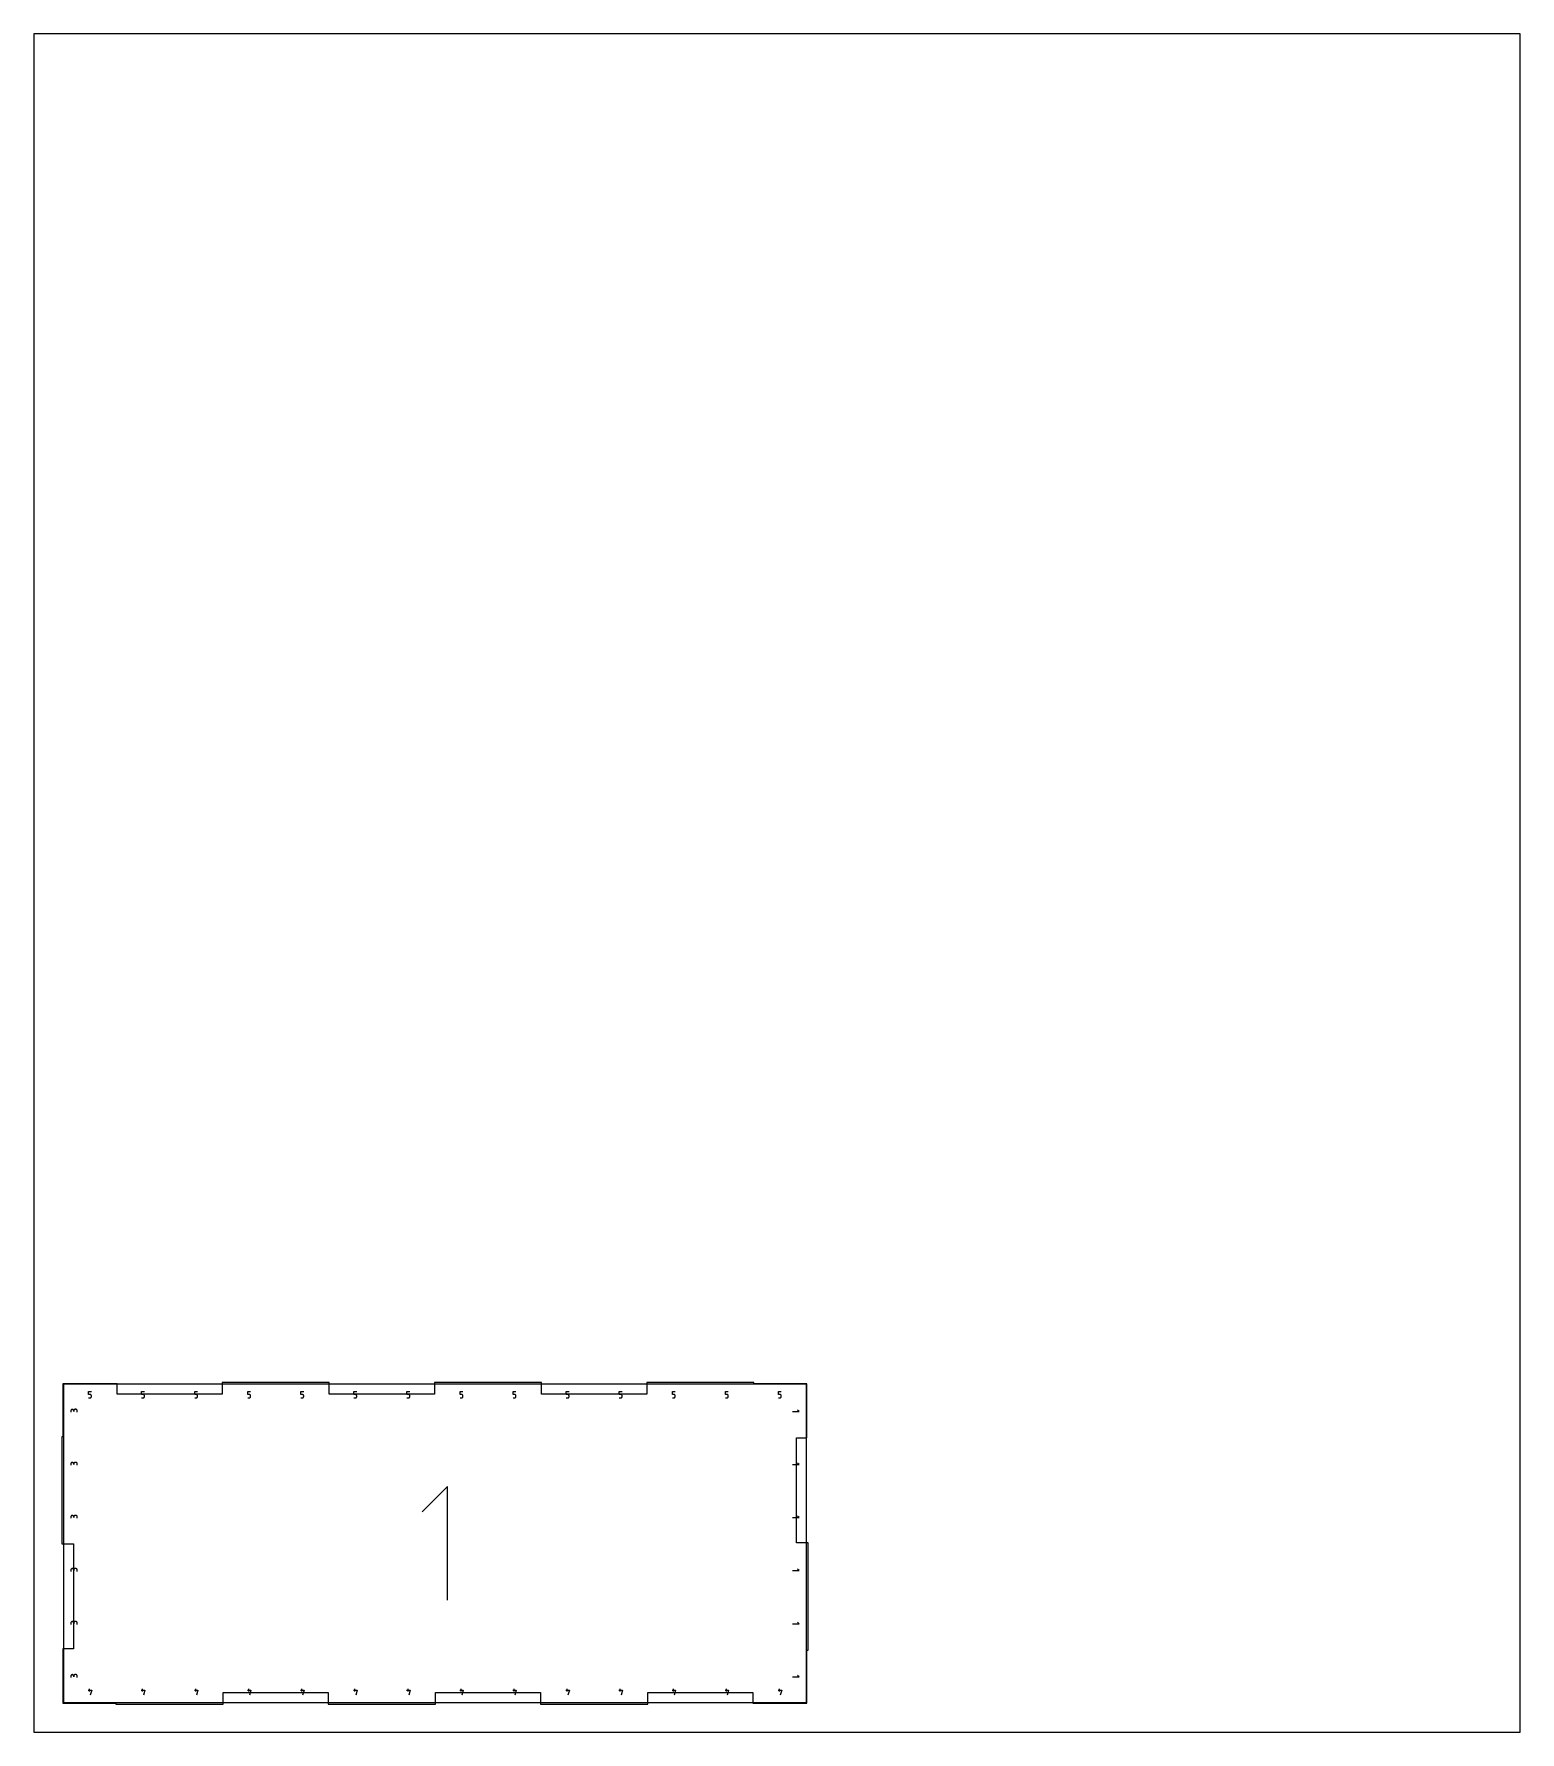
# Model space of a CAD drawing. Extents: x 0 to 14, y 0 to 16.
import ezdxf

# ---------------------------------------------------------------- set-up
doc = ezdxf.new("R2010")
doc.units = 0

msp = doc.modelspace()

# ---------------------------------------------------------------- linework, layer by layer
at = {"layer": 'annotation', "color": 1}
for p, q in [((7.2775, 3.2775), (0.2775, 3.2775)), ((0.2775, 3.2775), (0.2775, 0.2775)), ((0.514169, 3.180781), (0.514169, 3.2075)), ((0.514169, 3.2075), (0.540816, 3.2075)), ((1.014169, 3.180781), (1.014169, 3.2075)), ((1.014169, 3.2075), (1.040816, 3.2075)), ((1.514169, 3.180781), (1.514169, 3.2075)), ((1.514169, 3.2075), (1.540816, 3.2075)), ((2.014169, 3.180781), (2.014169, 3.2075)), ((2.014169, 3.2075), (2.040816, 3.2075)), ((2.514169, 3.180781), (2.514169, 3.2075)), ((2.514169, 3.2075), (2.540816, 3.2075)), ((3.014169, 3.180781), (3.014169, 3.2075)), ((3.014169, 3.2075), (3.040816, 3.2075)), ((3.514169, 3.180781), (3.514169, 3.2075)), ((3.514169, 3.2075), (3.540816, 3.2075)), ((4.014169, 3.180781), (4.014169, 3.2075)), ((4.014169, 3.2075), (4.040816, 3.2075)), ((4.514169, 3.180781), (4.514169, 3.2075)), ((4.514169, 3.2075), (4.540816, 3.2075)), ((5.014169, 3.180781), (5.014169, 3.2075)), ((5.014169, 3.2075), (5.040816, 3.2075)), ((5.514169, 3.180781), (5.514169, 3.2075)), ((5.514169, 3.2075), (5.540816, 3.2075)), ((6.014169, 3.180781), (6.014169, 3.2075)), ((6.014169, 3.2075), (6.040816, 3.2075)), ((6.514169, 3.180781), (6.514169, 3.2075)), ((6.514169, 3.2075), (6.540816, 3.2075)), ((7.014169, 3.180781), (7.014169, 3.2075)), ((7.014169, 3.2075), (7.040816, 3.2075)), ((7.2775, 0.2775), (7.2775, 3.2775)), ((0.358489, 3.040602), (0.356241, 3.039983)), ((0.360875, 3.040816), (0.358489, 3.040602)), ((0.363271, 3.040602), (0.360875, 3.040816)), ((0.360875, 3.040816), (0.360875, 3.040816)), ((0.365528, 3.039983), (0.363271, 3.040602)), ((0.385136, 3.040602), (0.382888, 3.039983)), ((0.387522, 3.040816), (0.385136, 3.040602)), ((0.394193, 3.040816), (0.387522, 3.040816)), ((0.387522, 3.040816), (0.387522, 3.040816)), ((0.39658, 3.040602), (0.394193, 3.040816)), ((0.398828, 3.039983), (0.39658, 3.040602)), ((0.527492, 3.180781), (0.514169, 3.180781)), ((0.514169, 3.1475), (0.527492, 3.1475)), ((0.529885, 3.180567), (0.527492, 3.180781)), ((0.527492, 3.1475), (0.529884, 3.147715)), ((0.527492, 3.1475), (0.527492, 3.1475)), ((0.529884, 3.147715), (0.532136, 3.148335)), ((0.532138, 3.17995), (0.529885, 3.180567)), ((0.532136, 3.148335), (0.534211, 3.149322)), ((0.534213, 3.178968), (0.532138, 3.17995)), ((0.534211, 3.149322), (0.536071, 3.150638)), ((0.536073, 3.177657), (0.534213, 3.178968)), ((0.536071, 3.150638), (0.537678, 3.152246)), ((0.537679, 3.176055), (0.536073, 3.177657)), ((0.537678, 3.152246), (0.538994, 3.154108)), ((0.538995, 3.174198), (0.537679, 3.176055)), ((0.538994, 3.154108), (0.539981, 3.156186)), ((0.539981, 3.172125), (0.538995, 3.174198)), ((0.540601, 3.169872), (0.539981, 3.172125)), ((0.539981, 3.156186), (0.540601, 3.158442)), ((0.540816, 3.167476), (0.540601, 3.169872)), ((0.540601, 3.158442), (0.540816, 3.160839)), ((0.540816, 3.160839), (0.540816, 3.167476)), ((0.540816, 3.167476), (0.540816, 3.167476)), ((1.027492, 3.180781), (1.014169, 3.180781)), ((1.014169, 3.1475), (1.027492, 3.1475)), ((1.029885, 3.180567), (1.027492, 3.180781)), ((1.027492, 3.1475), (1.029884, 3.147715)), ((1.027492, 3.1475), (1.027492, 3.1475)), ((1.029884, 3.147715), (1.032136, 3.148335)), ((1.032138, 3.17995), (1.029885, 3.180567)), ((1.032136, 3.148335), (1.034211, 3.149322)), ((1.034213, 3.178968), (1.032138, 3.17995)), ((1.034211, 3.149322), (1.036071, 3.150638)), ((1.036073, 3.177657), (1.034213, 3.178968)), ((1.036071, 3.150638), (1.037678, 3.152246)), ((1.037679, 3.176055), (1.036073, 3.177657)), ((1.037678, 3.152246), (1.038994, 3.154108)), ((1.038995, 3.174198), (1.037679, 3.176055)), ((1.038994, 3.154108), (1.039981, 3.156186)), ((1.039981, 3.172125), (1.038995, 3.174198)), ((1.040601, 3.169872), (1.039981, 3.172125)), ((1.039981, 3.156186), (1.040601, 3.158442)), ((1.040816, 3.167476), (1.040601, 3.169872)), ((1.040601, 3.158442), (1.040816, 3.160839)), ((1.040816, 3.160839), (1.040816, 3.167476)), ((1.040816, 3.167476), (1.040816, 3.167476)), ((1.527492, 3.180781), (1.514169, 3.180781)), ((1.514169, 3.1475), (1.527492, 3.1475)), ((1.529885, 3.180567), (1.527492, 3.180781)), ((1.527492, 3.1475), (1.529884, 3.147715)), ((1.527492, 3.1475), (1.527492, 3.1475)), ((1.529884, 3.147715), (1.532136, 3.148335)), ((1.532138, 3.17995), (1.529885, 3.180567)), ((1.532136, 3.148335), (1.534211, 3.149322)), ((1.534213, 3.178968), (1.532138, 3.17995)), ((1.534211, 3.149322), (1.536071, 3.150638)), ((1.536073, 3.177657), (1.534213, 3.178968)), ((1.536071, 3.150638), (1.537678, 3.152246)), ((1.537679, 3.176055), (1.536073, 3.177657)), ((1.537678, 3.152246), (1.538994, 3.154108)), ((1.538995, 3.174198), (1.537679, 3.176055)), ((1.538994, 3.154108), (1.539981, 3.156186)), ((1.539981, 3.172125), (1.538995, 3.174198)), ((1.540601, 3.169872), (1.539981, 3.172125)), ((1.539981, 3.156186), (1.540601, 3.158442)), ((1.540816, 3.167476), (1.540601, 3.169872)), ((1.540601, 3.158442), (1.540816, 3.160839)), ((1.540816, 3.160839), (1.540816, 3.167476)), ((1.540816, 3.167476), (1.540816, 3.167476)), ((2.027492, 3.180781), (2.014169, 3.180781)), ((2.014169, 3.1475), (2.027492, 3.1475)), ((2.029885, 3.180567), (2.027492, 3.180781)), ((2.027492, 3.1475), (2.029884, 3.147715)), ((2.027492, 3.1475), (2.027492, 3.1475)), ((2.029884, 3.147715), (2.032136, 3.148335)), ((2.032138, 3.17995), (2.029885, 3.180567)), ((2.032136, 3.148335), (2.034211, 3.149322)), ((2.034213, 3.178968), (2.032138, 3.17995)), ((2.034211, 3.149322), (2.036071, 3.150638)), ((2.036073, 3.177657), (2.034213, 3.178968)), ((2.036071, 3.150638), (2.037678, 3.152246)), ((2.037679, 3.176055), (2.036073, 3.177657)), ((2.037678, 3.152246), (2.038994, 3.154108)), ((2.038995, 3.174198), (2.037679, 3.176055)), ((2.038994, 3.154108), (2.039981, 3.156186)), ((2.039981, 3.172125), (2.038995, 3.174198)), ((2.040601, 3.169872), (2.039981, 3.172125)), ((2.039981, 3.156186), (2.040601, 3.158442)), ((2.040816, 3.167476), (2.040601, 3.169872)), ((2.040601, 3.158442), (2.040816, 3.160839)), ((2.040816, 3.160839), (2.040816, 3.167476)), ((2.040816, 3.167476), (2.040816, 3.167476)), ((2.527492, 3.180781), (2.514169, 3.180781)), ((2.514169, 3.1475), (2.527492, 3.1475)), ((2.529885, 3.180567), (2.527492, 3.180781)), ((2.527492, 3.1475), (2.529884, 3.147715)), ((2.527492, 3.1475), (2.527492, 3.1475)), ((2.529884, 3.147715), (2.532136, 3.148335)), ((2.532138, 3.17995), (2.529885, 3.180567)), ((2.532136, 3.148335), (2.534211, 3.149322)), ((2.534213, 3.178968), (2.532138, 3.17995)), ((2.534211, 3.149322), (2.536071, 3.150638)), ((2.536073, 3.177657), (2.534213, 3.178968)), ((2.536071, 3.150638), (2.537678, 3.152246)), ((2.537679, 3.176055), (2.536073, 3.177657)), ((2.537678, 3.152246), (2.538994, 3.154108)), ((2.538995, 3.174198), (2.537679, 3.176055)), ((2.538994, 3.154108), (2.539981, 3.156186)), ((2.539981, 3.172125), (2.538995, 3.174198)), ((2.540601, 3.169872), (2.539981, 3.172125)), ((2.539981, 3.156186), (2.540601, 3.158442)), ((2.540816, 3.167476), (2.540601, 3.169872)), ((2.540601, 3.158442), (2.540816, 3.160839)), ((2.540816, 3.160839), (2.540816, 3.167476)), ((2.540816, 3.167476), (2.540816, 3.167476)), ((3.027492, 3.180781), (3.014169, 3.180781)), ((3.014169, 3.1475), (3.027492, 3.1475)), ((3.029885, 3.180567), (3.027492, 3.180781)), ((3.027492, 3.1475), (3.029884, 3.147715)), ((3.027492, 3.1475), (3.027492, 3.1475)), ((3.029884, 3.147715), (3.032136, 3.148335)), ((3.032138, 3.17995), (3.029885, 3.180567)), ((3.032136, 3.148335), (3.034211, 3.149322)), ((3.034213, 3.178968), (3.032138, 3.17995)), ((3.034211, 3.149322), (3.036071, 3.150638)), ((3.036073, 3.177657), (3.034213, 3.178968)), ((3.036071, 3.150638), (3.037678, 3.152246)), ((3.037679, 3.176055), (3.036073, 3.177657)), ((3.037678, 3.152246), (3.038994, 3.154108)), ((3.038995, 3.174198), (3.037679, 3.176055)), ((3.038994, 3.154108), (3.039981, 3.156186)), ((3.039981, 3.172125), (3.038995, 3.174198)), ((3.040601, 3.169872), (3.039981, 3.172125)), ((3.039981, 3.156186), (3.040601, 3.158442)), ((3.040816, 3.167476), (3.040601, 3.169872)), ((3.040601, 3.158442), (3.040816, 3.160839)), ((3.040816, 3.160839), (3.040816, 3.167476)), ((3.040816, 3.167476), (3.040816, 3.167476)), ((3.527492, 3.180781), (3.514169, 3.180781)), ((3.514169, 3.1475), (3.527492, 3.1475)), ((3.529885, 3.180567), (3.527492, 3.180781)), ((3.527492, 3.1475), (3.529884, 3.147715)), ((3.527492, 3.1475), (3.527492, 3.1475)), ((3.529884, 3.147715), (3.532136, 3.148335)), ((3.532138, 3.17995), (3.529885, 3.180567)), ((3.532136, 3.148335), (3.534211, 3.149322)), ((3.534213, 3.178968), (3.532138, 3.17995)), ((3.534211, 3.149322), (3.536071, 3.150638)), ((3.536073, 3.177657), (3.534213, 3.178968)), ((3.536071, 3.150638), (3.537678, 3.152246)), ((3.537679, 3.176055), (3.536073, 3.177657)), ((3.537678, 3.152246), (3.538994, 3.154108)), ((3.538995, 3.174198), (3.537679, 3.176055)), ((3.538994, 3.154108), (3.539981, 3.156186)), ((3.539981, 3.172125), (3.538995, 3.174198)), ((3.540601, 3.169872), (3.539981, 3.172125)), ((3.539981, 3.156186), (3.540601, 3.158442)), ((3.540816, 3.167476), (3.540601, 3.169872)), ((3.540601, 3.158442), (3.540816, 3.160839)), ((3.540816, 3.160839), (3.540816, 3.167476)), ((3.540816, 3.167476), (3.540816, 3.167476)), ((4.027492, 3.180781), (4.014169, 3.180781)), ((4.014169, 3.1475), (4.027492, 3.1475)), ((4.029885, 3.180567), (4.027492, 3.180781)), ((4.027492, 3.1475), (4.029884, 3.147715)), ((4.027492, 3.1475), (4.027492, 3.1475)), ((4.029884, 3.147715), (4.032136, 3.148335)), ((4.032138, 3.17995), (4.029885, 3.180567)), ((4.032136, 3.148335), (4.034211, 3.149322)), ((4.034213, 3.178968), (4.032138, 3.17995)), ((4.034211, 3.149322), (4.036071, 3.150638)), ((4.036073, 3.177657), (4.034213, 3.178968)), ((4.036071, 3.150638), (4.037678, 3.152246)), ((4.037679, 3.176055), (4.036073, 3.177657)), ((4.037678, 3.152246), (4.038994, 3.154108)), ((4.038995, 3.174198), (4.037679, 3.176055)), ((4.038994, 3.154108), (4.039981, 3.156186)), ((4.039981, 3.172125), (4.038995, 3.174198)), ((4.040601, 3.169872), (4.039981, 3.172125)), ((4.039981, 3.156186), (4.040601, 3.158442)), ((4.040816, 3.167476), (4.040601, 3.169872)), ((4.040601, 3.158442), (4.040816, 3.160839)), ((4.040816, 3.160839), (4.040816, 3.167476)), ((4.040816, 3.167476), (4.040816, 3.167476)), ((4.527492, 3.180781), (4.514169, 3.180781)), ((4.514169, 3.1475), (4.527492, 3.1475)), ((4.529885, 3.180567), (4.527492, 3.180781)), ((4.527492, 3.1475), (4.529884, 3.147715)), ((4.527492, 3.1475), (4.527492, 3.1475)), ((4.529884, 3.147715), (4.532136, 3.148335)), ((4.532138, 3.17995), (4.529885, 3.180567)), ((4.532136, 3.148335), (4.534211, 3.149322)), ((4.534213, 3.178968), (4.532138, 3.17995)), ((4.534211, 3.149322), (4.536071, 3.150638)), ((4.536073, 3.177657), (4.534213, 3.178968)), ((4.536071, 3.150638), (4.537678, 3.152246)), ((4.537679, 3.176055), (4.536073, 3.177657)), ((4.537678, 3.152246), (4.538994, 3.154108)), ((4.538995, 3.174198), (4.537679, 3.176055)), ((4.538994, 3.154108), (4.539981, 3.156186)), ((4.539981, 3.172125), (4.538995, 3.174198)), ((4.540601, 3.169872), (4.539981, 3.172125)), ((4.539981, 3.156186), (4.540601, 3.158442)), ((4.540816, 3.167476), (4.540601, 3.169872)), ((4.540601, 3.158442), (4.540816, 3.160839)), ((4.540816, 3.160839), (4.540816, 3.167476)), ((4.540816, 3.167476), (4.540816, 3.167476)), ((5.027492, 3.180781), (5.014169, 3.180781)), ((5.014169, 3.1475), (5.027492, 3.1475)), ((5.029885, 3.180567), (5.027492, 3.180781)), ((5.027492, 3.1475), (5.029884, 3.147715)), ((5.027492, 3.1475), (5.027492, 3.1475)), ((5.029884, 3.147715), (5.032136, 3.148335)), ((5.032138, 3.17995), (5.029885, 3.180567)), ((5.032136, 3.148335), (5.034211, 3.149322)), ((5.034213, 3.178968), (5.032138, 3.17995)), ((5.034211, 3.149322), (5.036071, 3.150638)), ((5.036073, 3.177657), (5.034213, 3.178968)), ((5.036071, 3.150638), (5.037678, 3.152246)), ((5.037679, 3.176055), (5.036073, 3.177657)), ((5.037678, 3.152246), (5.038994, 3.154108)), ((5.038995, 3.174198), (5.037679, 3.176055)), ((5.038994, 3.154108), (5.039981, 3.156186)), ((5.039981, 3.172125), (5.038995, 3.174198)), ((5.040601, 3.169872), (5.039981, 3.172125)), ((5.039981, 3.156186), (5.040601, 3.158442)), ((5.040816, 3.167476), (5.040601, 3.169872)), ((5.040601, 3.158442), (5.040816, 3.160839)), ((5.040816, 3.160839), (5.040816, 3.167476)), ((5.040816, 3.167476), (5.040816, 3.167476)), ((5.527492, 3.180781), (5.514169, 3.180781)), ((5.514169, 3.1475), (5.527492, 3.1475)), ((5.529885, 3.180567), (5.527492, 3.180781)), ((5.527492, 3.1475), (5.529884, 3.147715)), ((5.527492, 3.1475), (5.527492, 3.1475)), ((5.529884, 3.147715), (5.532136, 3.148335)), ((5.532138, 3.17995), (5.529885, 3.180567)), ((5.532136, 3.148335), (5.534211, 3.149322)), ((5.534213, 3.178968), (5.532138, 3.17995)), ((5.534211, 3.149322), (5.536071, 3.150638)), ((5.536073, 3.177657), (5.534213, 3.178968)), ((5.536071, 3.150638), (5.537678, 3.152246)), ((5.537679, 3.176055), (5.536073, 3.177657)), ((5.537678, 3.152246), (5.538994, 3.154108)), ((5.538995, 3.174198), (5.537679, 3.176055)), ((5.538994, 3.154108), (5.539981, 3.156186)), ((5.539981, 3.172125), (5.538995, 3.174198)), ((5.540601, 3.169872), (5.539981, 3.172125)), ((5.539981, 3.156186), (5.540601, 3.158442)), ((5.540816, 3.167476), (5.540601, 3.169872)), ((5.540601, 3.158442), (5.540816, 3.160839)), ((5.540816, 3.160839), (5.540816, 3.167476)), ((5.540816, 3.167476), (5.540816, 3.167476)), ((6.027492, 3.180781), (6.014169, 3.180781)), ((6.014169, 3.1475), (6.027492, 3.1475)), ((6.029885, 3.180567), (6.027492, 3.180781)), ((6.027492, 3.1475), (6.029884, 3.147715)), ((6.027492, 3.1475), (6.027492, 3.1475)), ((6.029884, 3.147715), (6.032136, 3.148335)), ((6.032138, 3.17995), (6.029885, 3.180567)), ((6.032136, 3.148335), (6.034211, 3.149322)), ((6.034213, 3.178968), (6.032138, 3.17995)), ((6.034211, 3.149322), (6.036071, 3.150638)), ((6.036073, 3.177657), (6.034213, 3.178968)), ((6.036071, 3.150638), (6.037678, 3.152246)), ((6.037679, 3.176055), (6.036073, 3.177657)), ((6.037678, 3.152246), (6.038994, 3.154108)), ((6.038995, 3.174198), (6.037679, 3.176055)), ((6.038994, 3.154108), (6.039981, 3.156186)), ((6.039981, 3.172125), (6.038995, 3.174198)), ((6.040601, 3.169872), (6.039981, 3.172125)), ((6.039981, 3.156186), (6.040601, 3.158442)), ((6.040816, 3.167476), (6.040601, 3.169872)), ((6.040601, 3.158442), (6.040816, 3.160839)), ((6.040816, 3.160839), (6.040816, 3.167476)), ((6.040816, 3.167476), (6.040816, 3.167476)), ((6.527492, 3.180781), (6.514169, 3.180781)), ((6.514169, 3.1475), (6.527492, 3.1475)), ((6.529885, 3.180567), (6.527492, 3.180781)), ((6.527492, 3.1475), (6.529884, 3.147715)), ((6.527492, 3.1475), (6.527492, 3.1475)), ((6.529884, 3.147715), (6.532136, 3.148335)), ((6.532138, 3.17995), (6.529885, 3.180567)), ((6.532136, 3.148335), (6.534211, 3.149322)), ((6.534213, 3.178968), (6.532138, 3.17995)), ((6.534211, 3.149322), (6.536071, 3.150638)), ((6.536073, 3.177657), (6.534213, 3.178968)), ((6.536071, 3.150638), (6.537678, 3.152246)), ((6.537679, 3.176055), (6.536073, 3.177657)), ((6.537678, 3.152246), (6.538994, 3.154108)), ((6.538995, 3.174198), (6.537679, 3.176055)), ((6.538994, 3.154108), (6.539981, 3.156186)), ((6.539981, 3.172125), (6.538995, 3.174198)), ((6.540601, 3.169872), (6.539981, 3.172125)), ((6.539981, 3.156186), (6.540601, 3.158442)), ((6.540816, 3.167476), (6.540601, 3.169872)), ((6.540601, 3.158442), (6.540816, 3.160839)), ((6.540816, 3.160839), (6.540816, 3.167476)), ((6.540816, 3.167476), (6.540816, 3.167476)), ((7.027492, 3.180781), (7.014169, 3.180781)), ((7.014169, 3.1475), (7.027492, 3.1475)), ((7.029885, 3.180567), (7.027492, 3.180781)), ((7.027492, 3.1475), (7.029884, 3.147715)), ((7.027492, 3.1475), (7.027492, 3.1475)), ((7.029884, 3.147715), (7.032136, 3.148335)), ((7.032138, 3.17995), (7.029885, 3.180567)), ((7.032136, 3.148335), (7.034211, 3.149322)), ((7.034213, 3.178968), (7.032138, 3.17995)), ((7.034211, 3.149322), (7.036071, 3.150638)), ((7.036073, 3.177657), (7.034213, 3.178968)), ((7.036071, 3.150638), (7.037678, 3.152246)), ((7.037679, 3.176055), (7.036073, 3.177657)), ((7.037678, 3.152246), (7.038994, 3.154108)), ((7.038995, 3.174198), (7.037679, 3.176055)), ((7.038994, 3.154108), (7.039981, 3.156186)), ((7.039981, 3.172125), (7.038995, 3.174198)), ((7.040601, 3.169872), (7.039981, 3.172125)), ((7.039981, 3.156186), (7.040601, 3.158442)), ((7.040816, 3.167476), (7.040601, 3.169872)), ((7.040601, 3.158442), (7.040816, 3.160839)), ((7.040816, 3.160839), (7.040816, 3.167476)), ((7.040816, 3.167476), (7.040816, 3.167476)), ((0.347785, 3.029889), (0.34757, 3.027492)), ((0.34757, 3.027492), (0.34757, 3.014169)), ((0.348405, 3.032144), (0.347785, 3.029889)), ((0.349391, 3.034219), (0.348405, 3.032144)), ((0.350706, 3.036079), (0.349391, 3.034219)), ((0.352311, 3.037684), (0.350706, 3.036079)), ((0.354169, 3.038998), (0.352311, 3.037684)), ((0.356241, 3.039983), (0.354169, 3.038998)), ((0.367606, 3.038998), (0.365528, 3.039983)), ((0.369469, 3.037684), (0.367606, 3.038998)), ((0.371077, 3.036079), (0.369469, 3.037684)), ((0.372394, 3.034219), (0.371077, 3.036079)), ((0.373382, 3.032144), (0.372394, 3.034219)), ((0.374002, 3.029889), (0.373382, 3.032144)), ((0.374217, 3.027492), (0.374002, 3.029889)), ((0.374432, 3.029889), (0.374217, 3.027492)), ((0.374217, 3.027492), (0.374217, 3.020821)), ((0.374217, 3.020821), (0.374217, 3.027492)), ((0.374217, 3.027492), (0.374217, 3.027492)), ((0.375052, 3.032144), (0.374432, 3.029889)), ((0.376038, 3.034219), (0.375052, 3.032144)), ((0.377353, 3.036079), (0.376038, 3.034219)), ((0.378959, 3.037684), (0.377353, 3.036079)), ((0.380817, 3.038998), (0.378959, 3.037684)), ((0.382888, 3.039983), (0.380817, 3.038998)), ((0.4009, 3.038998), (0.398828, 3.039983)), ((0.402758, 3.037684), (0.4009, 3.038998)), ((0.404363, 3.036079), (0.402758, 3.037684)), ((0.405678, 3.034219), (0.404363, 3.036079)), ((0.406664, 3.032144), (0.405678, 3.034219)), ((0.407283, 3.029889), (0.406664, 3.032144)), ((0.407498, 3.027492), (0.407283, 3.029889)), ((0.407498, 3.014169), (0.407498, 3.027492)), ((0.407498, 3.027492), (0.407498, 3.027492)), ((7.1475, 3.020836), (7.2075, 3.020836)), ((7.2075, 3.020836), (7.194157, 3.034175)), ((0.347785, 2.529889), (0.34757, 2.527492)), ((0.34757, 2.527492), (0.34757, 2.514169)), ((0.348405, 2.532144), (0.347785, 2.529889)), ((0.349391, 2.534219), (0.348405, 2.532144)), ((0.350706, 2.536079), (0.349391, 2.534219)), ((0.352311, 2.537684), (0.350706, 2.536079)), ((0.354169, 2.538998), (0.352311, 2.537684)), ((0.356241, 2.539983), (0.354169, 2.538998)), ((0.358489, 2.540602), (0.356241, 2.539983)), ((0.360875, 2.540816), (0.358489, 2.540602)), ((0.363271, 2.540602), (0.360875, 2.540816)), ((0.360875, 2.540816), (0.360875, 2.540816)), ((0.365528, 2.539983), (0.363271, 2.540602)), ((0.367606, 2.538998), (0.365528, 2.539983)), ((0.369469, 2.537684), (0.367606, 2.538998)), ((0.371077, 2.536079), (0.369469, 2.537684)), ((0.372394, 2.534219), (0.371077, 2.536079)), ((0.373382, 2.532144), (0.372394, 2.534219)), ((0.374002, 2.529889), (0.373382, 2.532144)), ((0.374217, 2.527492), (0.374002, 2.529889)), ((0.374432, 2.529889), (0.374217, 2.527492)), ((0.374217, 2.527492), (0.374217, 2.520821)), ((0.374217, 2.520821), (0.374217, 2.527492)), ((0.374217, 2.527492), (0.374217, 2.527492)), ((0.375052, 2.532144), (0.374432, 2.529889)), ((0.376038, 2.534219), (0.375052, 2.532144)), ((0.377353, 2.536079), (0.376038, 2.534219)), ((0.378959, 2.537684), (0.377353, 2.536079)), ((0.380817, 2.538998), (0.378959, 2.537684)), ((0.382888, 2.539983), (0.380817, 2.538998)), ((0.385136, 2.540602), (0.382888, 2.539983)), ((0.387522, 2.540816), (0.385136, 2.540602)), ((0.394193, 2.540816), (0.387522, 2.540816)), ((0.387522, 2.540816), (0.387522, 2.540816)), ((0.39658, 2.540602), (0.394193, 2.540816)), ((0.398828, 2.539983), (0.39658, 2.540602)), ((0.4009, 2.538998), (0.398828, 2.539983)), ((0.402758, 2.537684), (0.4009, 2.538998)), ((0.404363, 2.536079), (0.402758, 2.537684)), ((0.405678, 2.534219), (0.404363, 2.536079)), ((0.406664, 2.532144), (0.405678, 2.534219)), ((0.407283, 2.529889), (0.406664, 2.532144)), ((0.407498, 2.527492), (0.407283, 2.529889)), ((0.407498, 2.514169), (0.407498, 2.527492)), ((0.407498, 2.527492), (0.407498, 2.527492)), ((7.1475, 2.520836), (7.2075, 2.520836)), ((7.2075, 2.520836), (7.194157, 2.534175)), ((3.896642, 2.313874), (3.658156, 2.075321)), ((3.896642, 1.241126), (3.896642, 2.313874)), ((0.347785, 2.029889), (0.34757, 2.027492)), ((0.34757, 2.027492), (0.34757, 2.014169)), ((0.348405, 2.032144), (0.347785, 2.029889)), ((0.349391, 2.034219), (0.348405, 2.032144)), ((0.350706, 2.036079), (0.349391, 2.034219)), ((0.352311, 2.037684), (0.350706, 2.036079)), ((0.354169, 2.038998), (0.352311, 2.037684)), ((0.356241, 2.039983), (0.354169, 2.038998)), ((0.358489, 2.040602), (0.356241, 2.039983)), ((0.360875, 2.040816), (0.358489, 2.040602)), ((0.363271, 2.040602), (0.360875, 2.040816)), ((0.360875, 2.040816), (0.360875, 2.040816)), ((0.365528, 2.039983), (0.363271, 2.040602)), ((0.367606, 2.038998), (0.365528, 2.039983)), ((0.369469, 2.037684), (0.367606, 2.038998)), ((0.371077, 2.036079), (0.369469, 2.037684)), ((0.372394, 2.034219), (0.371077, 2.036079)), ((0.373382, 2.032144), (0.372394, 2.034219)), ((0.374002, 2.029889), (0.373382, 2.032144)), ((0.374217, 2.027492), (0.374002, 2.029889)), ((0.374432, 2.029889), (0.374217, 2.027492)), ((0.374217, 2.027492), (0.374217, 2.020821)), ((0.374217, 2.020821), (0.374217, 2.027492)), ((0.374217, 2.027492), (0.374217, 2.027492)), ((0.375052, 2.032144), (0.374432, 2.029889)), ((0.376038, 2.034219), (0.375052, 2.032144)), ((0.377353, 2.036079), (0.376038, 2.034219)), ((0.378959, 2.037684), (0.377353, 2.036079)), ((0.380817, 2.038998), (0.378959, 2.037684)), ((0.382888, 2.039983), (0.380817, 2.038998)), ((0.385136, 2.040602), (0.382888, 2.039983)), ((0.387522, 2.040816), (0.385136, 2.040602)), ((0.394193, 2.040816), (0.387522, 2.040816)), ((0.387522, 2.040816), (0.387522, 2.040816)), ((0.39658, 2.040602), (0.394193, 2.040816)), ((0.398828, 2.039983), (0.39658, 2.040602)), ((0.4009, 2.038998), (0.398828, 2.039983)), ((0.402758, 2.037684), (0.4009, 2.038998)), ((0.404363, 2.036079), (0.402758, 2.037684)), ((0.405678, 2.034219), (0.404363, 2.036079)), ((0.406664, 2.032144), (0.405678, 2.034219)), ((0.407283, 2.029889), (0.406664, 2.032144)), ((0.407498, 2.027492), (0.407283, 2.029889)), ((0.407498, 2.014169), (0.407498, 2.027492)), ((0.407498, 2.027492), (0.407498, 2.027492)), ((7.1475, 2.020836), (7.2075, 2.020836)), ((7.2075, 2.020836), (7.194157, 2.034175)), ((0.347785, 1.529889), (0.34757, 1.527492)), ((0.34757, 1.527492), (0.34757, 1.514169)), ((0.348405, 1.532144), (0.347785, 1.529889)), ((0.349391, 1.534219), (0.348405, 1.532144)), ((0.350706, 1.536079), (0.349391, 1.534219)), ((0.352311, 1.537684), (0.350706, 1.536079)), ((0.354169, 1.538998), (0.352311, 1.537684)), ((0.356241, 1.539983), (0.354169, 1.538998)), ((0.358489, 1.540602), (0.356241, 1.539983)), ((0.360875, 1.540816), (0.358489, 1.540602)), ((0.363271, 1.540602), (0.360875, 1.540816)), ((0.360875, 1.540816), (0.360875, 1.540816)), ((0.365528, 1.539983), (0.363271, 1.540602)), ((0.367606, 1.538998), (0.365528, 1.539983)), ((0.369469, 1.537684), (0.367606, 1.538998)), ((0.371077, 1.536079), (0.369469, 1.537684)), ((0.372394, 1.534219), (0.371077, 1.536079)), ((0.373382, 1.532144), (0.372394, 1.534219)), ((0.374002, 1.529889), (0.373382, 1.532144)), ((0.374217, 1.527492), (0.374002, 1.529889)), ((0.374432, 1.529889), (0.374217, 1.527492)), ((0.374217, 1.527492), (0.374217, 1.520821)), ((0.374217, 1.520821), (0.374217, 1.527492)), ((0.374217, 1.527492), (0.374217, 1.527492)), ((0.375052, 1.532144), (0.374432, 1.529889)), ((0.376038, 1.534219), (0.375052, 1.532144)), ((0.377353, 1.536079), (0.376038, 1.534219)), ((0.378959, 1.537684), (0.377353, 1.536079)), ((0.380817, 1.538998), (0.378959, 1.537684)), ((0.382888, 1.539983), (0.380817, 1.538998)), ((0.385136, 1.540602), (0.382888, 1.539983)), ((0.387522, 1.540816), (0.385136, 1.540602)), ((0.394193, 1.540816), (0.387522, 1.540816)), ((0.387522, 1.540816), (0.387522, 1.540816)), ((0.39658, 1.540602), (0.394193, 1.540816)), ((0.398828, 1.539983), (0.39658, 1.540602)), ((0.4009, 1.538998), (0.398828, 1.539983)), ((0.402758, 1.537684), (0.4009, 1.538998)), ((0.404363, 1.536079), (0.402758, 1.537684)), ((0.405678, 1.534219), (0.404363, 1.536079)), ((0.406664, 1.532144), (0.405678, 1.534219)), ((0.407283, 1.529889), (0.406664, 1.532144)), ((0.407498, 1.527492), (0.407283, 1.529889)), ((0.407498, 1.514169), (0.407498, 1.527492)), ((0.407498, 1.527492), (0.407498, 1.527492)), ((7.1475, 1.520836), (7.2075, 1.520836)), ((7.2075, 1.520836), (7.194157, 1.534175)), ((0.347785, 1.029889), (0.34757, 1.027492)), ((0.34757, 1.027492), (0.34757, 1.014169)), ((0.348405, 1.032144), (0.347785, 1.029889)), ((0.349391, 1.034219), (0.348405, 1.032144)), ((0.350706, 1.036079), (0.349391, 1.034219)), ((0.352311, 1.037684), (0.350706, 1.036079)), ((0.354169, 1.038998), (0.352311, 1.037684)), ((0.356241, 1.039983), (0.354169, 1.038998)), ((0.358489, 1.040602), (0.356241, 1.039983)), ((0.360875, 1.040816), (0.358489, 1.040602)), ((0.363271, 1.040602), (0.360875, 1.040816)), ((0.360875, 1.040816), (0.360875, 1.040816)), ((0.365528, 1.039983), (0.363271, 1.040602)), ((0.367606, 1.038998), (0.365528, 1.039983)), ((0.369469, 1.037684), (0.367606, 1.038998)), ((0.371077, 1.036079), (0.369469, 1.037684)), ((0.372394, 1.034219), (0.371077, 1.036079)), ((0.373382, 1.032144), (0.372394, 1.034219)), ((0.374002, 1.029889), (0.373382, 1.032144)), ((0.374217, 1.027492), (0.374002, 1.029889)), ((0.374432, 1.029889), (0.374217, 1.027492)), ((0.374217, 1.027492), (0.374217, 1.020821)), ((0.374217, 1.020821), (0.374217, 1.027492)), ((0.374217, 1.027492), (0.374217, 1.027492)), ((0.375052, 1.032144), (0.374432, 1.029889)), ((0.376038, 1.034219), (0.375052, 1.032144)), ((0.377353, 1.036079), (0.376038, 1.034219)), ((0.378959, 1.037684), (0.377353, 1.036079)), ((0.380817, 1.038998), (0.378959, 1.037684)), ((0.382888, 1.039983), (0.380817, 1.038998)), ((0.385136, 1.040602), (0.382888, 1.039983)), ((0.387522, 1.040816), (0.385136, 1.040602)), ((0.394193, 1.040816), (0.387522, 1.040816)), ((0.387522, 1.040816), (0.387522, 1.040816)), ((0.39658, 1.040602), (0.394193, 1.040816)), ((0.398828, 1.039983), (0.39658, 1.040602)), ((0.4009, 1.038998), (0.398828, 1.039983)), ((0.402758, 1.037684), (0.4009, 1.038998)), ((0.404363, 1.036079), (0.402758, 1.037684)), ((0.405678, 1.034219), (0.404363, 1.036079)), ((0.406664, 1.032144), (0.405678, 1.034219)), ((0.407283, 1.029889), (0.406664, 1.032144)), ((0.407498, 1.027492), (0.407283, 1.029889)), ((0.407498, 1.014169), (0.407498, 1.027492)), ((0.407498, 1.027492), (0.407498, 1.027492)), ((7.1475, 1.020836), (7.2075, 1.020836)), ((7.2075, 1.020836), (7.194157, 1.034175)), ((0.347785, 0.529889), (0.34757, 0.527492)), ((0.34757, 0.527492), (0.34757, 0.514169)), ((0.348405, 0.532144), (0.347785, 0.529889)), ((0.349391, 0.534219), (0.348405, 0.532144)), ((0.350706, 0.536079), (0.349391, 0.534219)), ((0.352311, 0.537684), (0.350706, 0.536079)), ((0.354169, 0.538998), (0.352311, 0.537684)), ((0.356241, 0.539983), (0.354169, 0.538998)), ((0.358489, 0.540602), (0.356241, 0.539983)), ((0.360875, 0.540816), (0.358489, 0.540602)), ((0.363271, 0.540602), (0.360875, 0.540816)), ((0.360875, 0.540816), (0.360875, 0.540816)), ((0.365528, 0.539983), (0.363271, 0.540602)), ((0.367606, 0.538998), (0.365528, 0.539983)), ((0.369469, 0.537684), (0.367606, 0.538998)), ((0.371077, 0.536079), (0.369469, 0.537684)), ((0.372394, 0.534219), (0.371077, 0.536079)), ((0.373382, 0.532144), (0.372394, 0.534219)), ((0.374002, 0.529889), (0.373382, 0.532144)), ((0.374217, 0.527492), (0.374002, 0.529889)), ((0.374432, 0.529889), (0.374217, 0.527492)), ((0.374217, 0.527492), (0.374217, 0.520821)), ((0.374217, 0.520821), (0.374217, 0.527492)), ((0.374217, 0.527492), (0.374217, 0.527492)), ((0.375052, 0.532144), (0.374432, 0.529889)), ((0.376038, 0.534219), (0.375052, 0.532144)), ((0.377353, 0.536079), (0.376038, 0.534219)), ((0.378959, 0.537684), (0.377353, 0.536079)), ((0.380817, 0.538998), (0.378959, 0.537684)), ((0.382888, 0.539983), (0.380817, 0.538998)), ((0.385136, 0.540602), (0.382888, 0.539983)), ((0.387522, 0.540816), (0.385136, 0.540602)), ((0.394193, 0.540816), (0.387522, 0.540816)), ((0.387522, 0.540816), (0.387522, 0.540816)), ((0.39658, 0.540602), (0.394193, 0.540816)), ((0.398828, 0.539983), (0.39658, 0.540602)), ((0.4009, 0.538998), (0.398828, 0.539983)), ((0.402758, 0.537684), (0.4009, 0.538998)), ((0.404363, 0.536079), (0.402758, 0.537684)), ((0.405678, 0.534219), (0.404363, 0.536079)), ((0.406664, 0.532144), (0.405678, 0.534219)), ((0.407283, 0.529889), (0.406664, 0.532144)), ((0.407498, 0.527492), (0.407283, 0.529889)), ((0.407498, 0.514169), (0.407498, 0.527492)), ((0.407498, 0.527492), (0.407498, 0.527492)), ((7.1475, 0.520836), (7.2075, 0.520836)), ((7.2075, 0.520836), (7.194157, 0.534175)), ((0.51085, 0.394161), (0.544165, 0.394161)), ((0.520836, 0.4075), (0.520836, 0.380853)), ((0.544165, 0.394161), (0.53086, 0.3475)), ((1.01085, 0.394161), (1.044165, 0.394161)), ((1.020836, 0.4075), (1.020836, 0.380853)), ((1.044165, 0.394161), (1.03086, 0.3475)), ((1.51085, 0.394161), (1.544165, 0.394161)), ((1.520836, 0.4075), (1.520836, 0.380853)), ((1.544165, 0.394161), (1.53086, 0.3475)), ((2.01085, 0.394161), (2.044165, 0.394161)), ((2.020836, 0.4075), (2.020836, 0.380853)), ((2.044165, 0.394161), (2.03086, 0.3475)), ((2.51085, 0.394161), (2.544165, 0.394161)), ((2.520836, 0.4075), (2.520836, 0.380853)), ((2.544165, 0.394161), (2.53086, 0.3475)), ((3.01085, 0.394161), (3.044165, 0.394161)), ((3.020836, 0.4075), (3.020836, 0.380853)), ((3.044165, 0.394161), (3.03086, 0.3475)), ((3.51085, 0.394161), (3.544165, 0.394161)), ((3.520836, 0.4075), (3.520836, 0.380853)), ((3.544165, 0.394161), (3.53086, 0.3475)), ((4.01085, 0.394161), (4.044165, 0.394161)), ((4.020836, 0.4075), (4.020836, 0.380853)), ((4.044165, 0.394161), (4.03086, 0.3475)), ((4.51085, 0.394161), (4.544165, 0.394161)), ((4.520836, 0.4075), (4.520836, 0.380853)), ((4.544165, 0.394161), (4.53086, 0.3475)), ((5.01085, 0.394161), (5.044165, 0.394161)), ((5.020836, 0.4075), (5.020836, 0.380853)), ((5.044165, 0.394161), (5.03086, 0.3475)), ((5.51085, 0.394161), (5.544165, 0.394161)), ((5.520836, 0.4075), (5.520836, 0.380853)), ((5.544165, 0.394161), (5.53086, 0.3475)), ((6.01085, 0.394161), (6.044165, 0.394161)), ((6.020836, 0.4075), (6.020836, 0.380853)), ((6.044165, 0.394161), (6.03086, 0.3475)), ((6.51085, 0.394161), (6.544165, 0.394161)), ((6.520836, 0.4075), (6.520836, 0.380853)), ((6.544165, 0.394161), (6.53086, 0.3475)), ((7.01085, 0.394161), (7.044165, 0.394161)), ((7.020836, 0.4075), (7.020836, 0.380853)), ((7.044165, 0.394161), (7.03086, 0.3475)), ((0.2775, 0.2775), (7.2775, 0.2775))]:
    msp.add_line(p, q, dxfattribs=at)
at = {"layer": 'boundary', "color": 5}
for p, q in [((0.7825, 3.2825), (0.2725, 3.2825)), ((0.2725, 3.2825), (0.2725, 2.7825)), ((0.7825, 3.1825), (0.7825, 3.2825)), ((2.7825, 3.2925), (1.7725, 3.2925)), ((1.7725, 3.2925), (1.7725, 3.1825)), ((2.7825, 3.1825), (2.7825, 3.2925)), ((4.7825, 3.2925), (3.7725, 3.2925)), ((3.7725, 3.2925), (3.7725, 3.1825)), ((4.7825, 3.1825), (4.7825, 3.2925)), ((6.7825, 3.2925), (5.7725, 3.2925)), ((5.7725, 3.2925), (5.7725, 3.1825)), ((6.7825, 3.2825), (6.7825, 3.2925)), ((7.2825, 3.2825), (6.7825, 3.2825)), ((7.2825, 2.7725), (7.2825, 3.2825)), ((1.7725, 3.1825), (0.7825, 3.1825)), ((3.7725, 3.1825), (2.7825, 3.1825)), ((5.7725, 3.1825), (4.7825, 3.1825)), ((0.2725, 2.7825), (0.2625, 2.7825)), ((0.2625, 2.7825), (0.2625, 1.7725)), ((7.1825, 1.7825), (7.1825, 2.7725)), ((7.1825, 2.7725), (7.2825, 2.7725)), ((0.2625, 1.7725), (0.3725, 1.7725)), ((0.3725, 1.7725), (0.3725, 0.7825)), ((7.2925, 1.7825), (7.1825, 1.7825)), ((7.2925, 0.7725), (7.2925, 1.7825)), ((0.3725, 0.7825), (0.2725, 0.7825)), ((0.2725, 0.7825), (0.2725, 0.2725)), ((7.2825, 0.2725), (7.2825, 0.7725)), ((7.2825, 0.7725), (7.2925, 0.7725)), ((1.7825, 0.2625), (1.7825, 0.3725)), ((1.7825, 0.3725), (2.7725, 0.3725)), ((2.7725, 0.3725), (2.7725, 0.2625)), ((3.7825, 0.2625), (3.7825, 0.3725)), ((3.7825, 0.3725), (4.7725, 0.3725)), ((4.7725, 0.3725), (4.7725, 0.2625)), ((5.7825, 0.2625), (5.7825, 0.3725)), ((5.7825, 0.3725), (6.7725, 0.3725)), ((6.7725, 0.3725), (6.7725, 0.2725)), ((0.2725, 0.2725), (0.7725, 0.2725)), ((0.7725, 0.2725), (0.7725, 0.2625)), ((0.7725, 0.2625), (1.7825, 0.2625)), ((2.7725, 0.2625), (3.7825, 0.2625)), ((4.7725, 0.2625), (5.7825, 0.2625)), ((6.7725, 0.2725), (7.2825, 0.2725))]:
    msp.add_line(p, q, dxfattribs=at)
at = {"layer": 'frame', "color": 5}
for p, q in [((14, 16), (0, 16)), ((0, 16), (0, 0)), ((14, 0), (14, 16)), ((0, 0), (14, 0))]:
    msp.add_line(p, q, dxfattribs=at)

doc.saveas('drawing.dxf')
